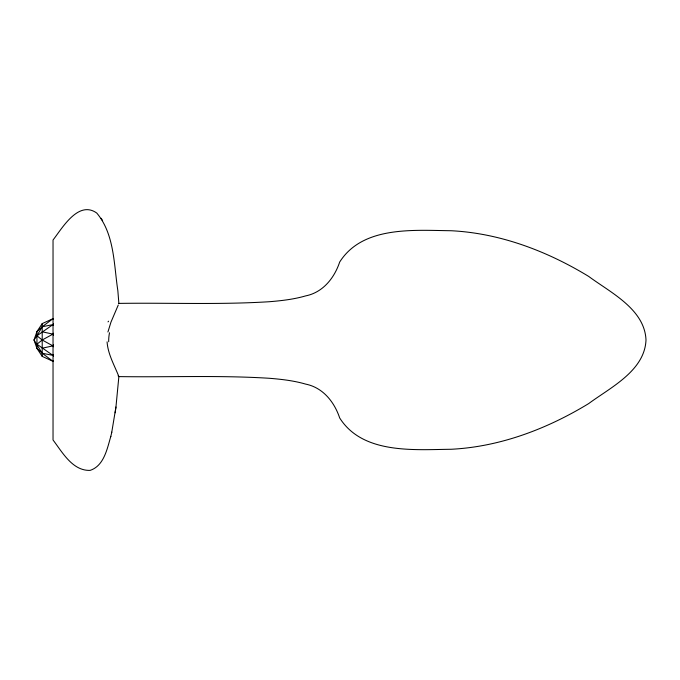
<?xml version="1.0" encoding="UTF-8"?>
<svg xmlns="http://www.w3.org/2000/svg" width="680" height="680" viewBox="0 0 680 680"><rect width="100%" height="100%" fill="white"/><g stroke="black" fill="none" stroke-linecap="round" stroke-linejoin="round"><path stroke-width="1.02" d="M107.075 341.878C107.959 354.272 114.393 365.245 118.872 376.558L115.948 407.005L111.724 432.438M115.175 412.802L115.948 407.005M107.916 332.019L110.95 322.175L118.269 305.014M118.872 303.467L117.853 290.717C113.857 264.716 114.588 234.234 96.755 213.044C78.319 199.911 62.118 228.335 53.032 240.006L53.032 439.994C62.305 452.166 72.496 471.01 90.134 470.381C104.057 465.8 107.168 448.698 110.823 436.373M110.755 436.671L111.792 432.157M118.864 376.592L118.83 376.601C168.954 377.341 219.19 375.148 269.263 378.275C281.503 379.262 293.794 380.664 305.626 384.098C322.932 387.541 334.339 401.974 339.685 417.953C362.695 454.35 414.052 449.684 451.112 449.267C500.063 446.819 547.137 428.885 588.702 403.572C610.444 387.473 644.7 370.88 646 340C644.7 309.12 610.444 292.527 588.702 276.428C547.137 251.115 500.063 233.18 451.112 230.732C414.052 230.316 362.695 225.65 339.685 262.047C334.339 278.026 322.932 292.459 305.626 295.902C293.794 299.336 281.503 300.738 269.263 301.725C219.19 304.852 168.954 302.659 118.83 303.399L118.541 303.586M53.397 318.512L42.211 323.603L36.941 331.576L34 340L36.941 348.423L42.211 356.397L53.397 361.488M53.371 335.155A11.917 10.438 -90 0 0 52.879 334.135L42.211 340L36.941 344.216L52.904 355.376L42.211 353.234L36.941 348.423L36.941 331.576L42.211 326.765L52.904 324.624L36.941 335.784L34 340L42.211 353.234L52.904 361.267M52.904 318.733L42.211 326.765L36.941 335.784L42.211 340L52.904 345.89A11.917 10.438 90 0 0 53.371 344.845M42.211 348.194L52.904 345.89M42.211 331.806L52.904 334.109M102.603 220.634L101.159 218.272M42.211 323.603L42.211 356.397M108.026 321.887A31.628 1.079 -53.7 0 1 108.545 321.19M108.689 341.734A26.639 16.855 -88.2 0 1 109.506 332.758M118.643 376.337A29.827 1.037 54.3 0 1 118.107 375.802M53.048 345.839A10.549 8.313 42.3 0 1 53.533 346.791M53.533 354.764A10.549 8.313 42.3 0 1 53.048 355.495M53.482 361.054A11.892 5.21 32.4 0 1 53.014 361.352M53.014 355.394A11.892 5.21 32.4 0 1 53.49 356.142M53.49 323.858A11.892 5.21 -32.4 0 1 53.014 324.606M53.014 318.648A11.892 5.21 -32.4 0 1 53.482 318.945M53.048 324.504A10.549 8.313 -42.3 0 1 53.533 325.236M53.533 333.208A10.549 8.313 -42.3 0 1 53.048 334.161"/></g></svg>
